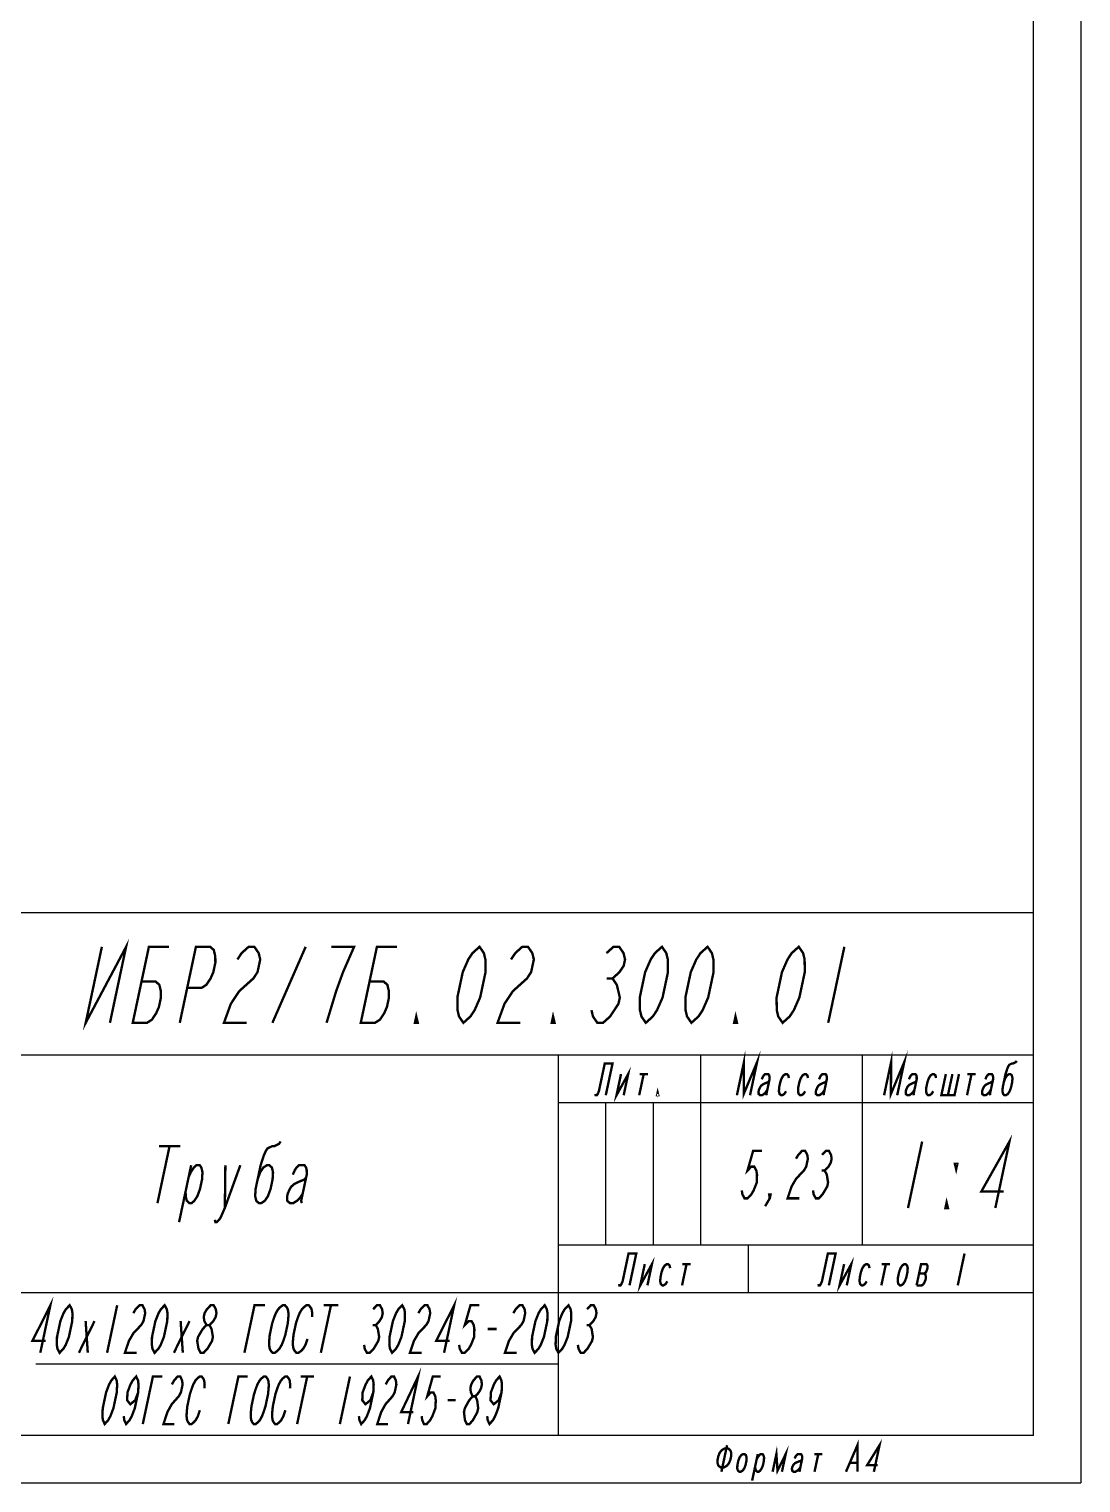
# Model space of a CAD drawing. Header units: millimetres. Extents: x 0 to 210, y 0 to 297.
# Drawn here: x 99.3 to 210, y 0 to 153 of the extents above; entities that cross this region are included whole.
import ezdxf

# ---------------------------------------------------------------- set-up
doc = ezdxf.new("R2010")
doc.units = ezdxf.units.MM
doc.header["$LTSCALE"] = 19.36
doc.layers.get('0').update_dxf_attribs({"linetype": 'CONTINUOUS'})

msp = doc.modelspace()

# ---------------------------------------------------------------- linework, layer by layer
at = {"color": 7, "linetype": 'CONTINUOUS'}
for p, q in [((210, 297), (210, 0)), ((205, 5), (205, 292.3498994)), ((205, 60), (20, 60)), ((205, 5), (205, 60)), ((205, 45), (20, 45)), ((155, 5), (155, 45)), ((170, 25), (170, 45)), ((187, 25), (187, 45)), ((205, 40), (155, 40)), ((160, 25), (160, 40)), ((165, 25), (165, 40)), ((205, 25), (155, 25)), ((175, 20), (175, 25)), ((205, 20), (20, 20)), ((155, 12.5), (100, 12.5)), ((205, 5), (20, 5)), ((205, 5), (20, 5)), ((0, 0), (210, 0))]:
    msp.add_line(p, q, dxfattribs=at)
at = {"color": 2, "linetype": 'CONTINUOUS', "const_width": 0.25}
for points in [[(106.9504482, 56.4106372), (105.2500029, 48.4106401), (109.5004609, 56.4106372), (107.8000049, 48.4106401)], [(111.1210703, 52.7439688), (112.6210879, 52.7439688), (113.0002227, 52.4106387), (113.1585195, 51.7439731), (113.1668125, 51.0773022), (112.9542676, 50.0773066), (112.6625527, 49.4106357), (112.2208555, 48.7439702), (111.7000098, 48.4106401), (110.1999922, 48.4106401), (111.900459, 56.4106372), (114.0004492, 56.4106372)], [(115.9293809, 52.0773032), (117.429377, 52.0773032), (117.9502227, 52.4106387), (118.3919199, 53.0773042), (118.6836348, 53.7439697), (118.8962012, 54.7439707), (118.8878867, 55.4106362), (118.7295898, 56.0773018), (118.3504551, 56.4106372), (116.850459, 56.4106372), (115.1499922, 48.4106401)], [(121.2170508, 55.0773062), (121.658748, 55.7439717), (122.4004531, 56.4106372), (123.0004473, 56.4106372), (123.458752, 55.7439717), (123.6170488, 55.0773062), (123.333627, 53.7439697), (122.8919297, 53.0773042), (122.1502246, 52.4106387), (121.4085195, 51.7439731), (120.5251035, 50.4106367), (119.8000059, 48.4106401), (122.2000039, 48.4106401)], [(124.9000098, 48.4106401), (128.400459, 56.4106372)], [(130.6000078, 48.4106401), (131.6085273, 51.7439731), (132.333625, 53.7439697), (132.9170332, 55.0773062), (133.5004629, 56.4106372), (131.1004434, 56.4106372)], [(135.1210723, 52.7439688), (136.6210684, 52.7439688), (137.0002246, 52.4106387), (137.1585215, 51.7439731), (137.1668145, 51.0773022), (136.9542695, 50.0773066), (136.6625547, 49.4106357), (136.2208574, 48.7439702), (135.6999902, 48.4106401), (134.1999941, 48.4106401), (135.9004609, 56.4106372), (138.0004512, 56.4106372)], [(144.9999961, 48.4106401), (144.5417129, 49.0773057), (144.383416, 49.7439712), (144.3668086, 51.0773022), (144.9336309, 53.7439697), (145.5170391, 55.0773062), (145.9587578, 55.7439717), (146.7004629, 56.4106372), (147.1587461, 55.7439717), (147.317043, 55.0773062), (147.3336289, 53.7439697), (146.7668281, 51.0773022), (146.1833984, 49.7439712), (145.7417012, 49.0773057), (144.9999961, 48.4106401)], [(150.0170488, 55.0773062), (150.4587461, 55.7439717), (151.2004512, 56.4106372), (151.8004453, 56.4106372), (152.25875, 55.7439717), (152.4170469, 55.0773062), (152.133625, 53.7439697), (151.6919277, 53.0773042), (150.9502227, 52.4106387), (150.2085176, 51.7439731), (149.325123, 50.4106367), (148.6000039, 48.4106401), (151.000002, 48.4106401)], [(160.0587383, 55.7439717), (160.8004434, 56.4106372), (161.400459, 56.4106372), (161.8587422, 55.7439717), (162.0170391, 55.0773062), (161.8753496, 54.4106353), (161.4336309, 53.7439697), (160.6919258, 53.0773042), (161.1502305, 52.4106387), (161.3085273, 51.7439731), (161.4668242, 51.0773022), (161.3251133, 50.4106367), (160.883416, 49.7439712), (160.4416973, 49.0773057), (159.6999922, 48.4106401), (159.099998, 48.4106401), (158.6417148, 49.0773057), (158.483418, 49.7439712)], [(164.200002, 48.4106401), (163.7416973, 49.0773057), (163.5834004, 49.7439712), (163.5668145, 51.0773022), (164.1336367, 53.7439697), (164.7170449, 55.0773062), (165.1587422, 55.7439717), (165.9004473, 56.4106372), (166.358752, 55.7439717), (166.5170488, 55.0773062), (166.5336348, 53.7439697), (165.9668125, 51.0773022), (165.3834043, 49.7439712), (164.941707, 49.0773057), (164.200002, 48.4106401)], [(168.999998, 48.4106401), (168.5417148, 49.0773057), (168.383418, 49.7439712), (168.3668105, 51.0773022), (168.9336328, 53.7439697), (169.517041, 55.0773062), (169.9587383, 55.7439717), (170.7004434, 56.4106372), (171.158748, 55.7439717), (171.3170449, 55.0773062), (171.3336309, 53.7439697), (170.7668086, 51.0773022), (170.1834004, 49.7439712), (169.7417031, 49.0773057), (168.999998, 48.4106401)], [(178.5999902, 48.4106401), (178.141707, 49.0773057), (177.9834102, 49.7439712), (177.9668242, 51.0773022), (178.533625, 53.7439697), (179.1170332, 55.0773062), (179.558752, 55.7439717), (180.300457, 56.4106372), (180.7587402, 55.7439717), (180.9170371, 55.0773062), (180.9336445, 53.7439697), (180.3668223, 51.0773022), (179.7834141, 49.7439712), (179.3416953, 49.0773057), (178.5999902, 48.4106401)], [(185.1004531, 56.4106372), (183.4000078, 48.4106401)], [(160.0919316, 53.0773042), (160.6919258, 53.0773042)], [(140.2, 48.4106401), (139.8999922, 48.4106401), (140.0417031, 49.0773057), (140.2, 48.4106401)], [(154.6000098, 48.4106401), (154.300002, 48.4106401), (154.4417129, 49.0773057), (154.6000098, 48.4106401)], [(173.7999941, 48.4106401), (173.5000078, 48.4106401), (173.6416973, 49.0773057), (173.7999941, 48.4106401)], [(173.7890586, 40.7875784), (174.5308066, 44.2771619), (174.509666, 40.9271624), (175.9126816, 44.2771619), (175.1709336, 40.7875784)], [(189.2790566, 40.7875784), (190.0208047, 44.2771619), (189.9996641, 40.9271624), (191.4026797, 44.2771619), (190.6609316, 40.7875784)], [(201.8870117, 42.1834128), (202.0388203, 42.6021621), (202.2238008, 42.8813301), (202.4418887, 43.0209141), (202.5675293, 43.0209141), (202.7262988, 42.8813301), (202.7925781, 42.6021621), (202.7663887, 42.1834128), (202.647709, 41.6250796), (202.4958789, 41.2063303), (202.3109199, 40.9271624), (202.0928105, 40.7875784), (201.9671914, 40.7875784), (201.8084219, 40.9271624), (201.7421426, 41.2063303), (201.768332, 41.6250796), (201.8870117, 42.1834128), (202.0650313, 43.0209141), (202.2465098, 43.5792473), (202.3686699, 43.8584126), (202.4611387, 43.9979966), (202.7420684, 44.1375806), (202.8676875, 44.1375806), (203.1486172, 44.2771619), (203.2410859, 44.4167458)], [(158.8865508, 40.9271624), (158.9196797, 40.7875784), (159.0453203, 40.7875784), (159.1377891, 40.9271624), (159.2599492, 41.2063303), (159.8829961, 44.1375806), (160.6995742, 44.1375806), (159.9874961, 40.7875784)], [(161.5928301, 43.0209141), (161.1181328, 40.7875784), (162.3465879, 43.0209141), (161.8718691, 40.7875784)], [(163.9797012, 43.0209141), (163.5050039, 40.7875784)], [(163.5400234, 43.0209141), (164.4194004, 43.0209141)], [(176.4063496, 42.4625808), (176.5284883, 42.7417461), (176.6209785, 42.8813301), (176.7762676, 43.0209141), (177.0903262, 43.0209141), (177.1862969, 42.8813301), (177.2194258, 42.7417461), (177.2229062, 42.4625808), (176.8965371, 40.9271624), (176.9296875, 40.7875784)], [(179.2625684, 42.6021621), (179.1962891, 42.8813301), (179.0375195, 43.0209141), (178.9119004, 43.0209141), (178.693791, 42.8813301), (178.508832, 42.6021621), (178.357002, 42.1834128), (178.2383223, 41.6250796), (178.2121328, 41.2063303), (178.2784121, 40.9271624), (178.4371816, 40.7875784), (178.5628223, 40.7875784), (178.7809102, 40.9271624), (178.9658906, 41.2063303)], [(181.272582, 42.6021621), (181.2062812, 42.8813301), (181.0475117, 43.0209141), (180.9218926, 43.0209141), (180.7037832, 42.8813301), (180.5188242, 42.6021621), (180.3670156, 42.1834128), (180.2483359, 41.6250796), (180.222125, 41.2063303), (180.2884258, 40.9271624), (180.4471953, 40.7875784), (180.5728145, 40.7875784), (180.7909238, 40.9271624), (180.9758828, 41.2063303)], [(182.4363477, 42.4625808), (182.5584863, 42.7417461), (182.6509766, 42.8813301), (182.8062656, 43.0209141), (183.1203242, 43.0209141), (183.2162949, 42.8813301), (183.2494238, 42.7417461), (183.2529043, 42.4625808), (182.9265352, 40.9271624), (182.9596855, 40.7875784)], [(191.8963477, 42.4625808), (192.0184863, 42.7417461), (192.1109766, 42.8813301), (192.2662656, 43.0209141), (192.5803242, 43.0209141), (192.6762949, 42.8813301), (192.7094238, 42.7417461), (192.7129043, 42.4625808), (192.3865352, 40.9271624), (192.4196855, 40.7875784)], [(194.7525664, 42.6021621), (194.6862871, 42.8813301), (194.5275176, 43.0209141), (194.4018984, 43.0209141), (194.1837891, 42.8813301), (193.9988301, 42.6021621), (193.847, 42.1834128), (193.7283203, 41.6250796), (193.7021309, 41.2063303), (193.7684102, 40.9271624), (193.9271797, 40.7875784), (194.0528203, 40.7875784), (194.2709297, 40.9271624), (194.4558887, 41.2063303)], [(195.7837734, 43.0209141), (195.3090547, 40.7875784), (196.6909297, 40.7875784), (197.1656484, 43.0209141)], [(196.4747109, 43.0209141), (195.9999922, 40.7875784)], [(198.4847031, 43.0209141), (198.0100059, 40.7875784)], [(198.0450254, 43.0209141), (198.9244023, 43.0209141)], [(199.9363379, 42.4625808), (200.058498, 42.7417461), (200.1509883, 42.8813301), (200.3062773, 43.0209141), (200.6203359, 43.0209141), (200.7162852, 42.8813301), (200.7494355, 42.7417461), (200.752916, 42.4625808), (200.4265469, 40.9271624), (200.4596973, 40.7875784)], [(165.5149961, 40.7875784), (165.389377, 40.7875784), (165.4487168, 41.0667463), (165.5149961, 40.7875784)], [(177.1932363, 42.3229968), (177.1007461, 42.1834128), (176.7570176, 42.0438289), (176.4761094, 41.9042449), (176.3208203, 41.7646636), (176.2283301, 41.6250796), (176.1061699, 41.3459116), (176.0765, 41.2063303), (176.0799805, 40.9271624), (176.23875, 40.7875784), (176.4271895, 40.7875784), (176.6452988, 40.9271624), (176.8005879, 41.0667463), (176.9855469, 41.3459116)], [(183.2232344, 42.3229968), (183.1307656, 42.1834128), (182.7870156, 42.0438289), (182.5061074, 41.9042449), (182.3508184, 41.7646636), (182.2583281, 41.6250796), (182.136168, 41.3459116), (182.106498, 41.2063303), (182.1099785, 40.9271624), (182.268748, 40.7875784), (182.4571875, 40.7875784), (182.6752969, 40.9271624), (182.8305859, 41.0667463), (183.0155449, 41.3459116)], [(192.6832344, 42.3229968), (192.5907656, 42.1834128), (192.2470156, 42.0438289), (191.9661074, 41.9042449), (191.8108184, 41.7646636), (191.7183281, 41.6250796), (191.596168, 41.3459116), (191.566498, 41.2063303), (191.5699785, 40.9271624), (191.728748, 40.7875784), (191.9171875, 40.7875784), (192.1352969, 40.9271624), (192.2905859, 41.0667463), (192.4755449, 41.3459116)], [(200.7232461, 42.3229968), (200.6307559, 42.1834128), (200.2870273, 42.0438289), (200.0060977, 41.9042449), (199.8508086, 41.7646636), (199.7583184, 41.6250796), (199.6361797, 41.3459116), (199.6065098, 41.2063303), (199.6099902, 40.9271624), (199.7687598, 40.7875784), (199.9571777, 40.7875784), (200.1752871, 40.9271624), (200.3305977, 41.0667463), (200.5155566, 41.3459116)], [(114.0753438, 35.4329792), (112.8000098, 29.4329788)], [(112.9503359, 35.4329792), (115.2003301, 35.4329792)], [(123.3438965, 31.9329785), (123.6158027, 32.6829792), (123.9470918, 33.1829771), (124.3377207, 33.4329773), (124.5627266, 33.4329773), (124.8470937, 33.1829771), (124.9658164, 32.6829792), (124.9188945, 31.9329785), (124.7063281, 30.9329775), (124.4344219, 30.1829795), (124.1031328, 29.682979), (123.7125039, 29.4329788), (123.487498, 29.4329788), (123.2031309, 29.682979), (123.0844082, 30.1829795), (123.1313301, 30.9329775), (123.3438965, 31.9329785), (123.6627246, 33.4329773), (123.9877832, 34.4329783), (124.2065586, 34.9329788), (124.3722031, 35.182979), (124.8753457, 35.4329792), (125.1003301, 35.4329792), (125.6034727, 35.6829795), (125.7691172, 35.9329771)], [(193.2878906, 35.9218079), (191.7999902, 28.9218091)], [(200.9875039, 28.9218091), (202.4754043, 35.9218079), (199.5219688, 30.6718081), (201.8844766, 30.6718081)], [(176.4377813, 34.9441479), (175.5002891, 34.9441479), (174.9011973, 32.8608162), (175.3022676, 33.2774814), (175.6147793, 33.2774814), (175.8387109, 32.8608162), (175.9063867, 32.4441482), (175.8855039, 31.6108149), (175.5521309, 30.7774817), (175.3073164, 30.3608164), (174.9062461, 29.9441484), (174.5937559, 29.9441484), (174.3698242, 30.3608164), (174.302127, 30.7774817)], [(180.0106543, 34.1108147), (180.2554688, 34.5274827), (180.6565391, 34.9441479), (180.9690293, 34.9441479), (181.1929609, 34.5274827), (181.2606582, 34.1108147), (181.0835195, 33.2774814), (180.8387051, 32.8608162), (180.4376348, 32.4441482), (180.0365859, 32.0274829), (179.5469355, 31.1941497), (179.1250039, 29.9441484), (180.3750078, 29.9441484)], [(182.7554766, 34.5274827), (183.1565254, 34.9441479), (183.4690371, 34.9441479), (183.6929688, 34.5274827), (183.7606445, 34.1108147), (183.6720859, 33.6941494), (183.4272715, 33.2774814), (183.0262012, 32.8608162), (183.2501328, 32.4441482), (183.3178301, 32.0274829), (183.3855059, 31.6108149), (183.2969473, 31.1941497), (183.0521328, 30.7774817), (182.8073184, 30.3608164), (182.406248, 29.9441484), (182.0937578, 29.9441484), (181.8698047, 30.3608164), (181.8021289, 30.7774817)], [(196.9919258, 33.5884758), (196.8679395, 33.0051401), (196.7294297, 33.5884758), (196.9919258, 33.5884758)], [(116.3502168, 33.4329773), (115.0748828, 27.4329795)], [(116.084541, 32.1829788), (116.3033164, 32.6829792), (116.634584, 33.1829771), (116.9127207, 33.4329773), (117.2502188, 33.4329773), (117.4220938, 33.1829771), (117.5408164, 32.6829792), (117.4938945, 31.9329785), (117.2813281, 30.9329775), (117.0094219, 30.1829795), (116.6781328, 29.682979), (116.3999961, 29.4329788), (116.1749902, 29.4329788), (115.8906445, 29.682979), (115.7719219, 30.1829795), (115.7656914, 30.6829773)], [(118.8405352, 27.6829771), (118.8998965, 27.4329795), (119.0123887, 27.4329795), (119.2905254, 27.6829771), (119.4561699, 27.9329773), (119.8937207, 28.9329783), (121.5252227, 33.4329773)], [(119.9502246, 33.4329773), (119.8937207, 28.9329783)], [(128.459541, 32.1829788), (128.2938965, 31.9329785), (127.6782617, 31.6829783), (127.1751191, 31.432978), (126.8969824, 31.1829778), (126.7313379, 30.9329775), (126.5125625, 30.4329771), (126.4594102, 30.1829795), (126.4656406, 29.682979), (126.7500078, 29.4329788), (127.0875059, 29.4329788), (127.4781348, 29.682979), (127.7562715, 29.9329792), (128.0875605, 30.4329771)], [(127.050166, 32.432979), (127.2689414, 32.9329795), (127.4345859, 33.1829771), (127.7127227, 33.4329773), (128.2752266, 33.4329773), (128.4470801, 33.1829771), (128.5064414, 32.9329795), (128.5126719, 32.432979), (127.9281465, 29.682979), (127.9875078, 29.4329788)], [(182.7137109, 32.8608162), (183.0262012, 32.8608162)], [(177.249998, 29.9441484), (177.1823223, 30.3608164), (177.3385566, 30.3608164), (177.249998, 29.9441484), (176.7603691, 29.1108152)], [(195.9999922, 28.9218091), (195.7374961, 28.9218091), (195.8614824, 29.5051421), (195.9999922, 28.9218091)], [(161.3865371, 20.927163), (161.4196875, 20.787579), (161.5453066, 20.787579), (161.6377969, 20.927163), (161.7599355, 21.2063296), (162.3830039, 24.1375798), (163.1995605, 24.1375798), (162.4875039, 20.787579)], [(164.0928379, 23.0209133), (163.6181191, 20.787579), (164.8465742, 23.0209133), (164.371877, 20.787579)], [(166.7675781, 22.6021641), (166.7012988, 22.8813293), (166.5425293, 23.0209133), (166.4168887, 23.0209133), (166.1988008, 22.8813293), (166.0138203, 22.6021641), (165.8620117, 22.1834135), (165.743332, 21.6250789), (165.7171426, 21.2063296), (165.7834219, 20.927163), (165.9421914, 20.787579), (166.0678105, 20.787579), (166.2859199, 20.927163), (166.4708789, 21.2063296)], [(168.4897012, 23.0209133), (168.0150039, 20.787579)], [(168.0500234, 23.0209133), (168.9294004, 23.0209133)], [(182.3665449, 20.927163), (182.3996953, 20.787579), (182.5253145, 20.787579), (182.6178047, 20.927163), (182.7399434, 21.2063296), (183.3630117, 24.1375798), (184.1795684, 24.1375798), (183.4674902, 20.787579)], [(185.0728242, 23.0209133), (184.598127, 20.787579), (185.826582, 23.0209133), (185.3518848, 20.787579)], [(187.7475859, 22.6021641), (187.6812852, 22.8813293), (187.5225156, 23.0209133), (187.3968965, 23.0209133), (187.1787871, 22.8813293), (186.9938281, 22.6021641), (186.841998, 22.1834135), (186.7233184, 21.6250789), (186.6971289, 21.2063296), (186.7634297, 20.927163), (186.9221777, 20.787579), (187.0478184, 20.787579), (187.2659277, 20.927163), (187.4508867, 21.2063296)], [(189.469709, 23.0209133), (188.9949902, 20.787579)], [(189.0300313, 23.0209133), (189.9093867, 23.0209133)], [(190.8620039, 22.1834135), (191.013834, 22.6021641), (191.198793, 22.8813293), (191.4169023, 23.0209133), (191.5425215, 23.0209133), (191.701291, 22.8813293), (191.7675703, 22.6021641), (191.7413809, 22.1834135), (191.6227012, 21.6250789), (191.4708926, 21.2063296), (191.2859121, 20.927163), (191.0678027, 20.787579), (190.9421836, 20.787579), (190.7834141, 20.927163), (190.7171348, 21.2063296), (190.7433242, 21.6250789), (190.8620039, 22.1834135)], [(192.7009375, 20.787579), (193.1756563, 23.0209133), (193.7409531, 23.0209133), (193.8369238, 22.8813293), (193.8403828, 22.6021641), (193.8107129, 22.4625801), (193.6885742, 22.1834135), (193.5332637, 22.0438295), (192.9679668, 22.0438295)], [(197.7470586, 24.1375798), (197.035002, 20.787579)], [(192.7009375, 20.787579), (193.2662559, 20.787579), (193.4215449, 20.927163), (193.5140352, 21.0667456), (193.6361738, 21.3459122), (193.6658437, 21.4854962), (193.6623633, 21.7646628), (193.6292344, 21.9042468), (193.5332637, 22.0438295)], [(100.468752, 13.6941487), (101.5315303, 18.6941482), (99.6406904, 14.9441486), (101.0469502, 14.9441486)], [(102.5000029, 13.6941487), (102.2760605, 14.1108153), (102.2083848, 14.5274819), (102.2292568, 15.3608152), (102.5835234, 17.0274817), (102.9169072, 17.8608149), (103.1617217, 18.2774816), (103.5627813, 18.6941482), (103.7867129, 18.2774816), (103.8543994, 17.8608149), (103.8335166, 17.0274817), (103.4792607, 15.3608152), (103.145877, 14.5274819), (102.9010625, 14.1108153), (102.5000029, 13.6941487)], [(108.5627861, 18.6941482), (107.4999971, 13.6941487)], [(110.2606426, 17.8608149), (110.505457, 18.2774816), (110.9065273, 18.6941482), (111.2190391, 18.6941482), (111.4429707, 18.2774816), (111.5106465, 17.8608149), (111.3335293, 17.0274817), (111.0887148, 16.6108151), (110.6876445, 16.1941484), (110.2865742, 15.7774818), (109.7969453, 14.9441486), (109.3749922, 13.6941487), (110.6249961, 13.6941487)], [(112.500002, 13.6941487), (112.2760703, 14.1108153), (112.208373, 14.5274819), (112.2292559, 15.3608152), (112.5835117, 17.0274817), (112.9169062, 17.8608149), (113.1617207, 18.2774816), (113.562791, 18.6941482), (113.7867227, 18.2774816), (113.8543984, 17.8608149), (113.8335156, 17.0274817), (113.4792598, 15.3608152), (113.1458867, 14.5274819), (112.9010723, 14.1108153), (112.500002, 13.6941487)], [(117.9637148, 16.6108151), (117.7397617, 17.0274817), (117.6720859, 17.4441483), (117.7606445, 17.8608149), (118.005459, 18.2774816), (118.4065293, 18.6941482), (118.719041, 18.6941482), (118.9429727, 18.2774816), (119.0106484, 17.8608149), (118.9220898, 17.4441483), (118.6772754, 17.0274817), (118.2762051, 16.6108151)], [(121.953127, 13.6941487), (123.015916, 18.6941482), (124.1096641, 18.6941482)], [(124.8829941, 16.819149), (124.6172969, 15.5691492), (124.5625762, 14.9441486), (124.5521348, 14.5274819), (124.6198105, 14.1108153), (124.7317871, 13.9024813), (124.9218809, 13.6941487), (125.1562539, 13.6941487), (125.4349062, 13.9024813), (125.6354414, 14.1108153), (125.8802559, 14.5274819), (126.0469531, 14.9441486), (126.2579082, 15.5691492), (126.5236055, 16.819149), (126.5783477, 17.4441483), (126.5887676, 17.8608149), (126.5210918, 18.2774816), (126.4091152, 18.4858156), (126.219043, 18.6941482), (125.9846484, 18.6941482), (125.7059961, 18.4858156), (125.5054609, 18.2774816), (125.2606465, 17.8608149), (125.0939707, 17.4441483), (124.8829941, 16.819149)], [(129.078334, 17.4441483), (129.0887754, 17.8608149), (129.0210996, 18.2774816), (128.909123, 18.4858156), (128.7190293, 18.6941482), (128.4846563, 18.6941482), (128.2060039, 18.4858156), (128.0054688, 18.2774816), (127.7606543, 17.8608149), (127.593957, 17.4441483), (127.3829805, 16.819149), (127.1172832, 15.5691492), (127.0625625, 14.9441486), (127.0521211, 14.5274819), (127.1198184, 14.1108153), (127.2317734, 13.9024813), (127.4218672, 13.6941487), (127.6562402, 13.6941487), (127.9349141, 13.9024813), (128.1354492, 14.1108153), (128.3802637, 14.5274819), (128.5912187, 15.1524812)], [(131.0627813, 18.6941482), (129.9999922, 13.6941487)], [(130.2815234, 18.6941482), (131.8440391, 18.6941482)], [(135.5054707, 18.2774816), (135.906541, 18.6941482), (136.2190313, 18.6941482), (136.4429629, 18.2774816), (136.5106602, 17.8608149), (136.4220801, 17.4441483), (136.1772656, 17.0274817), (135.7762168, 16.6108151), (136.0001484, 16.1941484), (136.0678242, 15.7774818), (136.1355215, 15.3608152), (136.0469414, 14.9441486), (135.802127, 14.5274819), (135.5573125, 14.1108153), (135.1562422, 13.6941487), (134.843752, 13.6941487), (134.6198203, 14.1108153), (134.552123, 14.5274819)], [(137.4999941, 13.6941487), (137.2760625, 14.1108153), (137.2083867, 14.5274819), (137.2292695, 15.3608152), (137.5835254, 17.0274817), (137.9168984, 17.8608149), (138.1617129, 18.2774816), (138.5627832, 18.6941482), (138.7867148, 18.2774816), (138.8544121, 17.8608149), (138.8335293, 17.0274817), (138.479252, 15.3608152), (138.1458789, 14.5274819), (137.9010645, 14.1108153), (137.4999941, 13.6941487)], [(140.2606504, 17.8608149), (140.5054648, 18.2774816), (140.9065352, 18.6941482), (141.2190254, 18.6941482), (141.442957, 18.2774816), (141.5106543, 17.8608149), (141.3335156, 17.0274817), (141.0887012, 16.6108151), (140.6876309, 16.1941484), (140.286582, 15.7774818), (139.7969531, 14.9441486), (139.375, 13.6941487), (140.6250039, 13.6941487)], [(142.9687559, 13.6941487), (144.0315234, 18.6941482), (142.1407051, 14.9441486), (143.5469434, 14.9441486)], [(146.6877871, 18.6941482), (145.7502734, 18.6941482), (145.1512031, 16.6108151), (145.5522734, 17.0274817), (145.8647637, 17.0274817), (146.0887168, 16.6108151), (146.1563926, 16.1941484), (146.1355098, 15.3608152), (145.8021367, 14.5274819), (145.5573223, 14.1108153), (145.156252, 13.6941487), (144.8437402, 13.6941487), (144.6198086, 14.1108153), (144.5521328, 14.5274819)], [(150.2606602, 17.8608149), (150.5054746, 18.2774816), (150.9065234, 18.6941482), (151.2190352, 18.6941482), (151.4429668, 18.2774816), (151.5106426, 17.8608149), (151.3335254, 17.0274817), (151.0887109, 16.6108151), (150.6876406, 16.1941484), (150.2865703, 15.7774818), (149.7969414, 14.9441486), (149.3750098, 13.6941487), (150.6249922, 13.6941487)], [(152.499998, 13.6941487), (152.2760664, 14.1108153), (152.2083906, 14.5274819), (152.229252, 15.3608152), (152.5835293, 17.0274817), (152.9169023, 17.8608149), (153.1617168, 18.2774816), (153.5627871, 18.6941482), (153.7867188, 18.2774816), (153.8543945, 17.8608149), (153.8335117, 17.0274817), (153.4792559, 15.3608152), (153.1458828, 14.5274819), (152.9010684, 14.1108153), (152.499998, 13.6941487)], [(155.0000059, 13.6941487), (154.7760742, 14.1108153), (154.708377, 14.5274819), (154.7292598, 15.3608152), (155.0835156, 17.0274817), (155.4169102, 17.8608149), (155.6617246, 18.2774816), (156.0627734, 18.6941482), (156.2867266, 18.2774816), (156.3544023, 17.8608149), (156.3335195, 17.0274817), (155.9792637, 15.3608152), (155.6458906, 14.5274819), (155.4010547, 14.1108153), (155.0000059, 13.6941487)], [(158.0054766, 18.2774816), (158.4065254, 18.6941482), (158.7190371, 18.6941482), (158.9429688, 18.2774816), (159.0106445, 17.8608149), (158.9220859, 17.4441483), (158.6772715, 17.0274817), (158.2762012, 16.6108151), (158.5001328, 16.1941484), (158.5678301, 15.7774818), (158.6355059, 15.3608152), (158.5469473, 14.9441486), (158.3021328, 14.5274819), (158.0573184, 14.1108153), (157.656248, 13.6941487), (157.3437578, 13.6941487), (157.1198047, 14.1108153), (157.0521289, 14.5274819)], [(104.5312539, 13.6941487), (106.1772686, 17.0274817)], [(105.2397764, 17.0274817), (105.4687461, 13.6941487)], [(114.5312422, 13.6941487), (116.1772676, 17.0274817)], [(115.2397754, 17.0274817), (115.4687559, 13.6941487)], [(117.3437402, 13.6941487), (117.1198086, 14.1108153), (117.0521328, 14.5274819), (116.9844355, 14.9441486), (117.0730156, 15.3608152), (117.3178301, 15.7774818), (117.5626445, 16.1941484), (117.9637148, 16.6108151), (118.2762051, 16.6108151), (118.5001367, 16.1941484), (118.567834, 15.7774818), (118.6355098, 15.3608152), (118.5469512, 14.9441486), (118.3021367, 14.5274819), (118.0573223, 14.1108153), (117.656252, 13.6941487), (117.3437402, 13.6941487)], [(135.4637051, 16.6108151), (135.7762168, 16.6108151)], [(147.5626309, 16.1941484), (148.5001445, 16.1941484)], [(157.9637109, 16.6108151), (158.2762012, 16.6108151)], [(107.2500049, 6.1941487), (107.0573115, 6.6108154), (107.0052549, 7.027482), (107.0417568, 7.8608152), (107.3960234, 9.5274818), (107.7137773, 10.360815), (107.9429727, 10.7774816), (108.3127832, 11.1941483), (108.5054658, 10.7774816), (108.5575225, 10.360815), (108.5210205, 9.5274818), (108.1667646, 7.8608152), (107.8490107, 7.027482), (107.6198154, 6.6108154), (107.2500049, 6.1941487)], [(110.7710254, 9.5274818), (110.4532715, 8.6941485), (109.9428242, 8.2774819), (109.6095156, 8.6941485), (109.6460176, 9.5274818), (109.9637715, 10.360815), (110.1929668, 10.7774816), (110.5627773, 11.1941483), (110.7554707, 10.7774816), (110.8075273, 10.360815), (110.7710254, 9.5274818), (110.4167695, 7.8608152), (110.0990156, 7.027482), (109.8698203, 6.6108154), (109.5000098, 6.1941487), (109.3073164, 6.6108154), (109.2552598, 7.027482)], [(111.2578184, 6.1941487), (112.3205859, 11.1941483), (113.3049785, 11.1941483)], [(114.3231445, 10.360815), (114.5523398, 10.7774816), (114.9221504, 11.1941483), (115.2034023, 11.1941483), (115.3960957, 10.7774816), (115.4481523, 10.360815), (115.2710137, 9.5274818), (115.0418398, 9.1108151), (114.6720078, 8.6941485), (114.3021973, 8.2774819), (113.8438281, 7.4441486), (113.4374941, 6.1941487), (114.562502, 6.1941487)], [(117.7502031, 9.9441484), (117.7684648, 10.360815), (117.7164082, 10.7774816), (117.6200723, 10.9858149), (117.453418, 11.1941483), (117.2424629, 11.1941483), (116.98725, 10.9858149), (116.802334, 10.7774816), (116.5731602, 10.360815), (116.4142832, 9.9441484), (116.2111055, 9.3191484), (115.9454082, 8.0691486), (115.8828887, 7.4441486), (115.864627, 7.027482), (115.9166836, 6.6108154), (116.013041, 6.4024821), (116.1796953, 6.1941487), (116.3906289, 6.1941487), (116.6458418, 6.4024821), (116.8307578, 6.6108154), (117.0599531, 7.027482), (117.2631094, 7.6524819)], [(120.2578164, 6.1941487), (121.3206055, 11.1941483), (122.3049766, 11.1941483)], [(122.9611094, 9.3191484), (122.6954121, 8.0691486), (122.6328926, 7.4441486), (122.6146309, 7.027482), (122.6666875, 6.6108154), (122.7630234, 6.4024821), (122.9296777, 6.1941487), (123.1406328, 6.1941487), (123.3958457, 6.4024821), (123.5807617, 6.6108154), (123.8099355, 7.027482), (123.9688125, 7.4441486), (124.1719902, 8.0691486), (124.437666, 9.3191484), (124.500207, 9.9441484), (124.5184687, 10.360815), (124.4664121, 10.7774816), (124.3700547, 10.9858149), (124.2034004, 11.1941483), (123.9924668, 11.1941483), (123.7372539, 10.9858149), (123.5523379, 10.7774816), (123.3231426, 10.360815), (123.1642656, 9.9441484), (122.9611094, 9.3191484)], [(126.7502227, 9.9441484), (126.7684629, 10.360815), (126.7164063, 10.7774816), (126.6200703, 10.9858149), (126.453416, 11.1941483), (126.2424609, 11.1941483), (125.987248, 10.9858149), (125.802332, 10.7774816), (125.5731582, 10.360815), (125.4142813, 9.9441484), (125.2111035, 9.3191484), (124.9454277, 8.0691486), (124.8828867, 7.4441486), (124.864625, 7.027482), (124.9166816, 6.6108154), (125.0130391, 6.4024821), (125.1796934, 6.1941487), (125.390627, 6.1941487), (125.6458398, 6.4024821), (125.8307559, 6.6108154), (126.0599512, 7.027482), (126.2631074, 7.6524819)], [(128.5627734, 11.1941483), (127.5000059, 6.1941487)], [(127.8596543, 11.1941483), (129.2659141, 11.1941483)], [(133.0627832, 11.1941483), (131.9999941, 6.1941487)], [(135.5210254, 9.5274818), (135.2032715, 8.6941485), (134.6928242, 8.2774819), (134.3595156, 8.6941485), (134.3960176, 9.5274818), (134.7137715, 10.360815), (134.9429668, 10.7774816), (135.3127773, 11.1941483), (135.5054707, 10.7774816), (135.5575273, 10.360815), (135.5210254, 9.5274818), (135.1667695, 7.8608152), (134.8490156, 7.027482), (134.6198203, 6.6108154), (134.2500098, 6.1941487), (134.0573164, 6.6108154), (134.0052598, 7.027482)], [(136.8231504, 10.360815), (137.0523457, 10.7774816), (137.4221563, 11.1941483), (137.7034082, 11.1941483), (137.8961016, 10.7774816), (137.9481582, 10.360815), (137.7710195, 9.5274818), (137.5418242, 9.1108151), (137.1720137, 8.6941485), (136.8022031, 8.2774819), (136.3438125, 7.4441486), (135.9375, 6.1941487), (137.0625078, 6.1941487)], [(139.1718652, 6.1941487), (140.2346543, 11.1941483), (138.4531914, 7.4441486), (139.7188145, 7.4441486)], [(142.6252852, 11.1941483), (141.7815293, 11.1941483), (141.1980781, 9.1108151), (141.5678887, 9.5274818), (141.8491406, 9.5274818), (142.041834, 9.1108151), (142.0938906, 8.6941485), (142.0573887, 7.8608152), (141.7396348, 7.027482), (141.5104395, 6.6108154), (141.1406289, 6.1941487), (140.859377, 6.1941487), (140.6666836, 6.6108154), (140.614627, 7.027482)], [(145.9793398, 9.1108151), (145.7866465, 9.5274818), (145.7345898, 9.9441484), (145.8231484, 10.360815), (146.0523438, 10.7774816), (146.4221543, 11.1941483), (146.7034063, 11.1941483), (146.8960996, 10.7774816), (146.9481563, 10.360815), (146.8595977, 9.9441484), (146.6304023, 9.5274818), (146.2605918, 9.1108151)], [(149.0210117, 9.5274818), (148.7032578, 8.6941485), (148.192832, 8.2774819), (147.8595234, 8.6941485), (147.8960254, 9.5274818), (148.2137793, 10.360815), (148.4429746, 10.7774816), (148.8127852, 11.1941483), (149.005457, 10.7774816), (149.0575352, 10.360815), (149.0210117, 9.5274818), (148.6667559, 7.8608152), (148.349002, 7.027482), (148.1198066, 6.6108154), (147.7499961, 6.1941487), (147.5573242, 6.6108154), (147.5052461, 7.027482)], [(145.3593652, 6.1941487), (145.1666934, 6.6108154), (145.1146367, 7.027482), (145.0625801, 7.4441486), (145.1511387, 7.8608152), (145.380334, 8.2774819), (145.6095078, 8.6941485), (145.9793398, 9.1108151), (146.2605918, 9.1108151), (146.4532637, 8.6941485), (146.5053203, 8.2774819), (146.557377, 7.8608152), (146.4688184, 7.4441486), (146.239623, 7.027482), (146.0104492, 6.6108154), (145.6406172, 6.1941487), (145.3593652, 6.1941487)], [(143.3595137, 8.6941485), (144.2032695, 8.6941485)], [(188.207502, 1.1724662), (188.8026621, 3.9724663), (187.4987969, 1.8724662), (188.6012891, 1.8724662)], [(172.8645215, 3.6224664), (172.4970098, 3.6224664), (172.2884609, 3.5057995), (172.1411641, 3.389133), (171.9690742, 3.1557996), (171.8334219, 2.8057996), (171.7590215, 2.4557995), (171.7458945, 2.1057996), (171.818791, 1.8724662), (171.916502, 1.7557995), (172.0754434, 1.6391329), (172.4429336, 1.6391329), (172.6514824, 1.7557995), (172.7987793, 1.8724662), (172.9708906, 2.1057996), (173.1065215, 2.4557995), (173.1809219, 2.8057996), (173.1940703, 3.1557996), (173.1211738, 3.389133), (173.0234629, 3.5057995), (172.8645215, 3.6224664)], [(172.755166, 3.9724663), (172.1600059, 1.1724662)], [(173.9392344, 2.3391328), (174.0748867, 2.6891329), (174.2469766, 2.9224662), (174.4555254, 3.039133), (174.5780293, 3.039133), (174.7369707, 2.9224662), (174.8098672, 2.6891329), (174.7967402, 2.3391328), (174.6975469, 1.8724662), (174.5618945, 1.5224662), (174.3898047, 1.2891329), (174.1812559, 1.1724662), (174.058752, 1.1724662), (173.8997891, 1.2891329), (173.8268926, 1.5224662), (173.840041, 1.8724662), (173.9392344, 2.3391328)], [(175.9867813, 3.039133), (175.3916211, 0.2391329)], [(175.8627734, 2.4557995), (175.9736328, 2.6891329), (176.1457227, 2.9224662), (176.2930195, 3.039133), (176.4767754, 3.039133), (176.5744648, 2.9224662), (176.6473828, 2.6891329), (176.6342344, 2.3391328), (176.535041, 1.8724662), (176.3993887, 1.5224662), (176.2272988, 1.2891329), (176.080002, 1.1724662), (175.957498, 1.1724662), (175.7985566, 1.2891329), (175.7256387, 1.5224662), (175.7139941, 1.7557995)], [(177.5500059, 1.1724662), (177.9467793, 3.039133), (178.064793, 1.2891329), (178.9267676, 3.039133), (178.5299941, 1.1724662)], [(179.8688359, 2.5724662), (179.9796738, 2.8057996), (180.0657188, 2.9224662), (180.2130156, 3.039133), (180.5192754, 3.039133), (180.6169648, 2.9224662), (180.6534238, 2.8057996), (180.6650898, 2.5724662), (180.3923027, 1.2891329), (180.4287402, 1.1724662)], [(181.9280273, 3.039133), (182.7855117, 3.039133)], [(182.3567695, 3.039133), (181.9599961, 1.1724662)], [(185.2674941, 1.1724662), (186.4751523, 3.9724663), (186.4924902, 1.1724662)], [(180.6402754, 2.4557995), (180.5542305, 2.3391328), (180.2231777, 2.2224663), (179.953377, 2.1057996), (179.8060801, 1.9891329), (179.7200352, 1.8724662), (179.6091973, 1.6391329), (179.5844043, 1.5224662), (179.5960488, 1.2891329), (179.7549902, 1.1724662), (179.9387461, 1.1724662), (180.1472949, 1.2891329), (180.2945918, 1.4057995), (180.4667031, 1.6391329)], [(185.7108887, 2.1057996), (186.4458906, 2.1057996)]]:
    msp.add_lwpolyline(points, dxfattribs=at)

doc.saveas('drawing.dxf')
